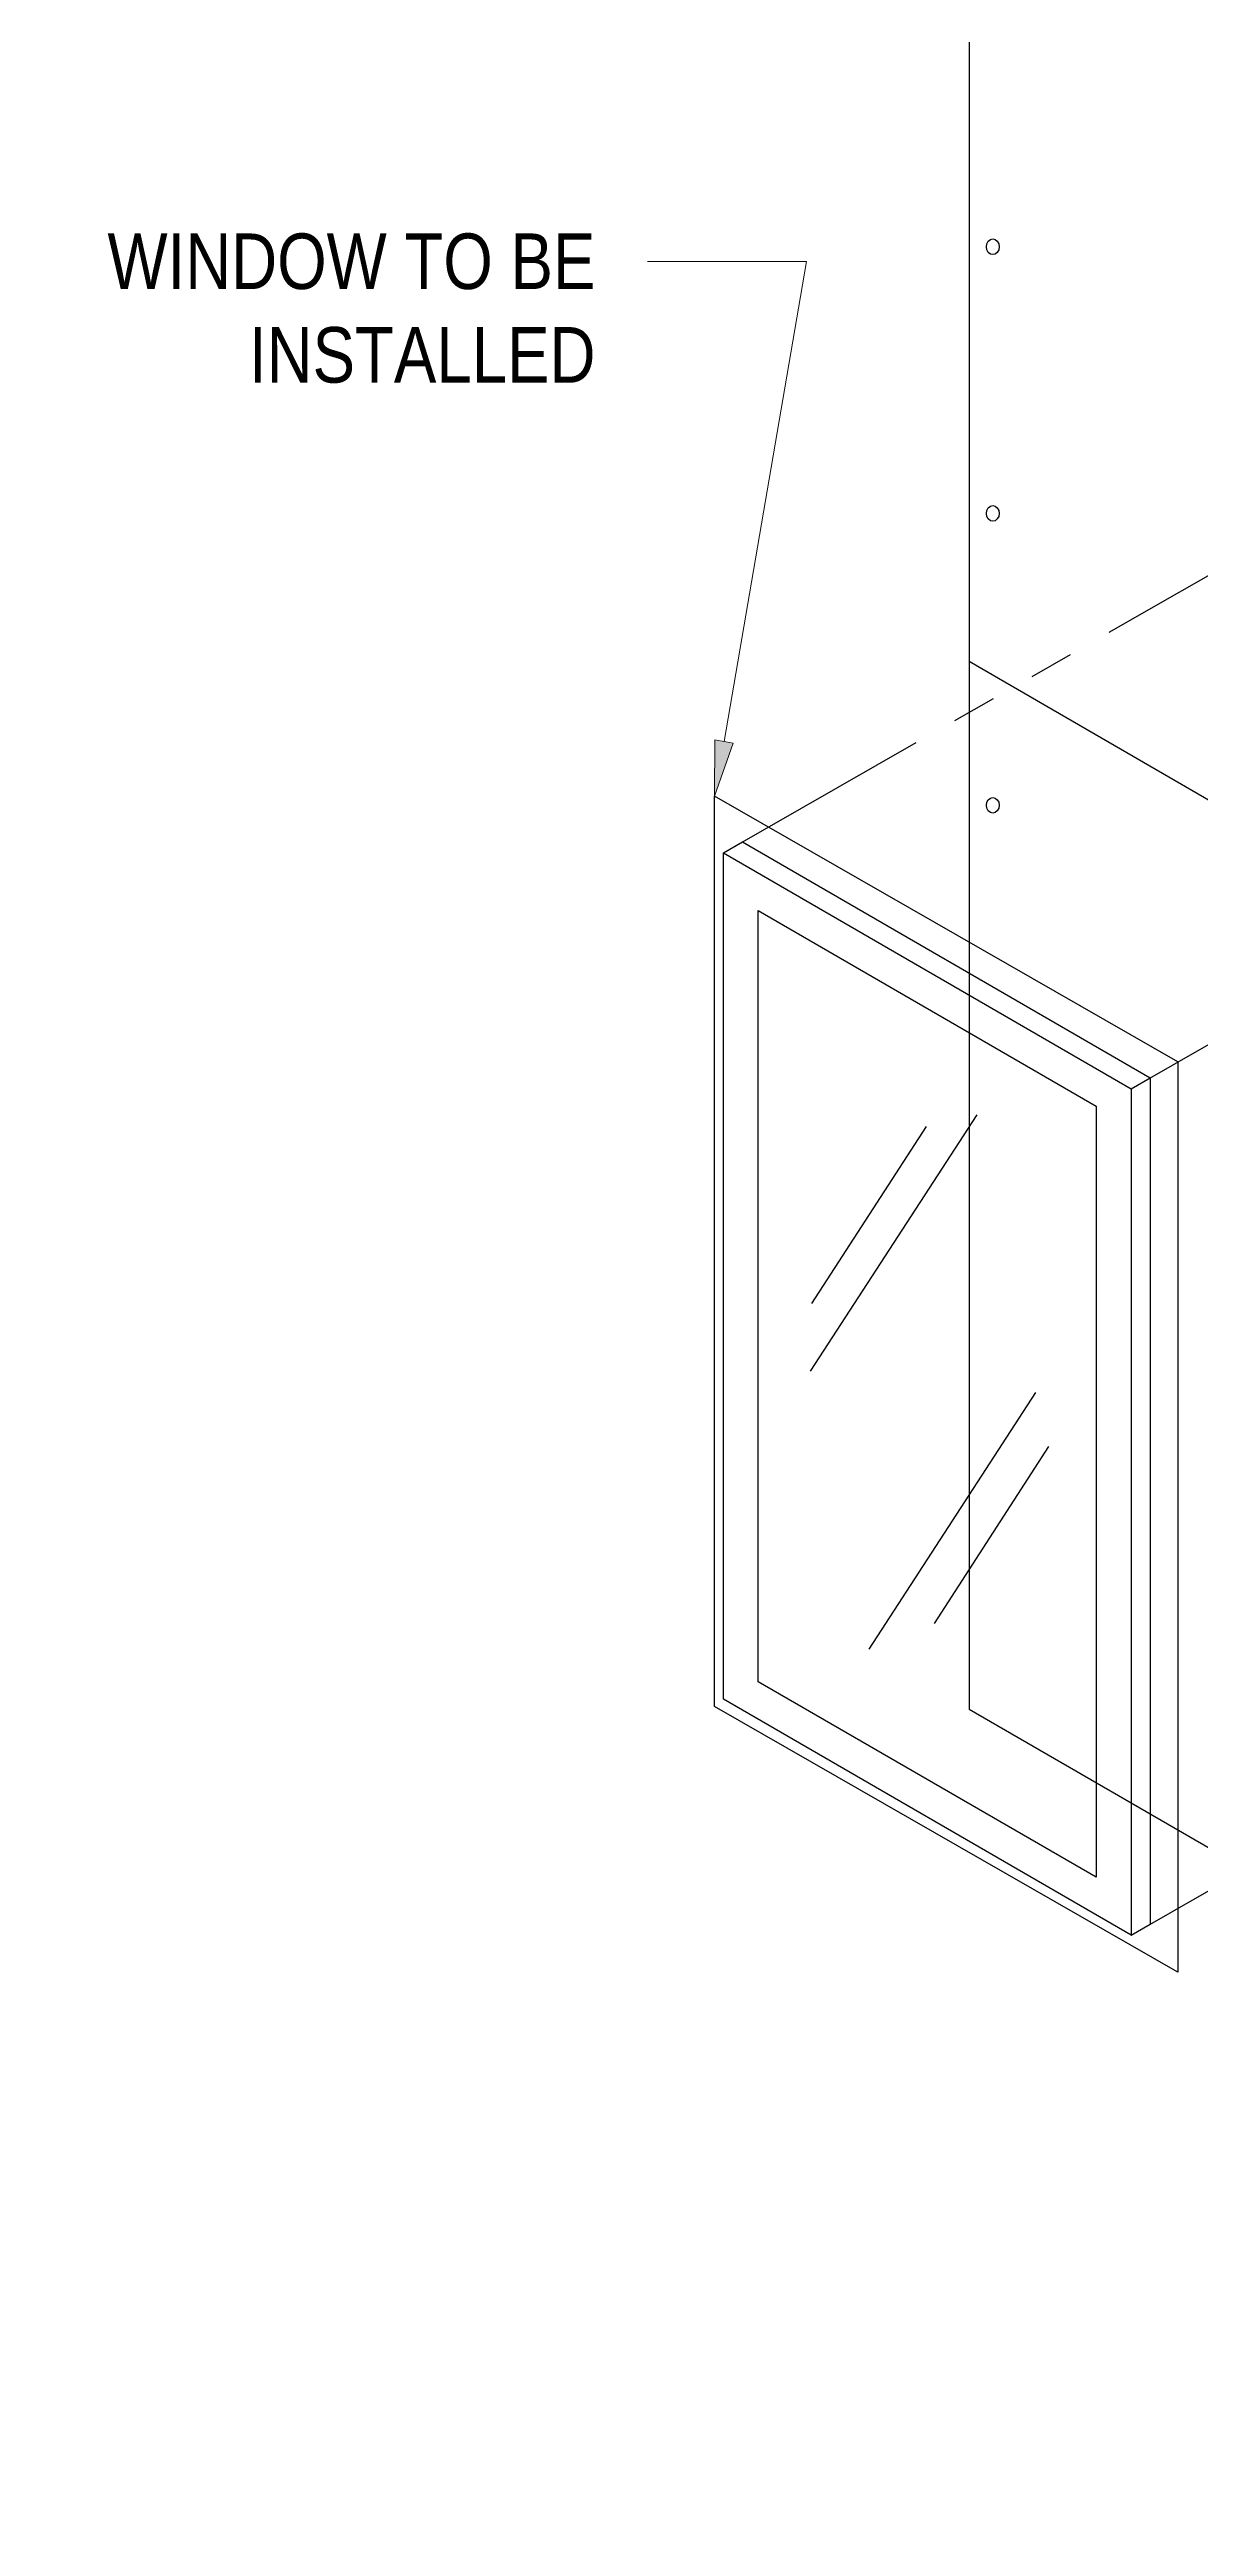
# Model space of a CAD drawing. Extents: x -1140 to 5605, y -816 to 2382.
# Drawn here: x -6 to 228, y 927 to 1428 of the extents above; entities that cross this region are included whole.
import ezdxf

# ---------------------------------------------------------------- set-up
doc = ezdxf.new("R2010")
doc.units = 0
doc.header["$MEASUREMENT"] = 0
for name, pattern in [('AI-Linetype-61', [90.027173, 45.013588, -9.002717, 9.002717, -9.002717, 9.002717, -9.002717]), ('AI-Linetype-62', [90.027173, 45.013588, -9.002717, 9.002717, -9.002717, 9.002717, -9.002717]), ('AI-Linetype-63', [90.027173, 45.013588, -9.002717, 9.002717, -9.002717, 9.002717, -9.002717])]:
    doc.linetypes.add(name, pattern=pattern)
for name, color, linetype, lineweight in [('.ATI-TEXT', 7, 'Continuous', 0), ('G-ANNO-TTLB', 7, 'Continuous', 0), ('TYVEK', 7, 'Continuous', 0), ('wall scratch', 7, 'Continuous', 0)]:
    doc.layers.add(name, color=color, linetype=linetype, lineweight=lineweight)

# ---------------------------------------------------------------- blocks, each defined once
blk = doc.blocks.new('Block_49')
at = {"layer": 'wall scratch', "color": 18, "lineweight": 25, "true_color": 0x000000}
for points in [[(181.19, 1514.92)], [(181.19, 1092.56)]]:
    blk.add_lwpolyline(points, dxfattribs=at)
blk = doc.blocks.new('Block_50')
at = {"layer": 'wall scratch', "color": 18, "lineweight": 25, "true_color": 0x000000}
for points in [[(181.19, 1092.56)], [(450.06, 936.9)]]:
    blk.add_lwpolyline(points, dxfattribs=at)
blk = doc.blocks.new('Block_52')
at = {"layer": 'wall scratch', "color": 18, "lineweight": 25, "true_color": 0x000000}
for centre in [(185.55, 1388.41), (185.55, 1334.4), (185.55, 1275.29)]:
    blk.add_ellipse(centre, major_axis=(0, 1.59), ratio=0.812499, dxfattribs=at)
blk = doc.blocks.new('Block_346')
at = {"layer": '.ATI-TEXT', "char_height": 0.2, "attachment_point": 7}
for s, insert in [('\\C18;\\c0;\\FArial Narrow|b0|i0|c1;\\H11.253398;\\W1.000000;WINDOW TO BE', (6.22, 1379.7)), ('\\C18;\\c0;\\FArial Narrow|b0|i0|c1;\\H11.253398;\\W1.000000;INSTALLED', (34.87, 1360.74))]:
    blk.add_mtext(s, dxfattribs=dict(at, insert=insert))
blk = doc.blocks.new('Block_345')
at = {"layer": '.ATI-TEXT', "true_color": 0x000000, "transparency": 33554687}
h = blk.add_hatch(color=18, dxfattribs=at)
h.dxf.hatch_style = 2
h.paths.add_polyline_path([(132.96, 1287.88), (129.2, 1277.11), (129.26, 1288.52)])
at = {"layer": '.ATI-TEXT', "color": 18, "lineweight": 0, "true_color": 0x000000}
for p, q in [((147.82, 1385.43), (115.61, 1385.43)), ((131.11, 1288.2), (147.82, 1385.43))]:
    blk.add_line(p, q, dxfattribs=at)
at = {"layer": '.ATI-TEXT'}
blk.add_lwpolyline([(132.96, 1287.88), (129.2, 1277.11), (129.26, 1288.52), (129.26, 1288.52)], close=True, dxfattribs=at)
blk.add_blockref('Block_346', (0, 0), dxfattribs=at)

msp = doc.modelspace()

# ---------------------------------------------------------------- hatches: boundary and pattern name
at = {"layer": 'G-ANNO-TTLB', "true_color": 0xff00ff, "transparency": 33554687}
h = msp.add_hatch(color=6, dxfattribs=at)
edge = h.paths.add_edge_path()
edge.add_spline(control_points=[(1815.43, -731.7), (1815.43, -731.7), (-1114.08, -731.7), (-1114.08, -731.7), (-1114.08, -731.7), (-1114.08, 1725.3), (-1114.08, 1725.3), (-1114.08, 1725.3), (1815.43, 1725.3), (1815.43, 1725.3), (1815.43, 1725.3), (1815.43, -731.7), (1815.43, -731.7)], knot_values=[0, 0, 0, 0, 1, 1, 1, 2, 2, 2, 3, 3, 3, 4, 4, 4, 4], degree=3, periodic=0)
edge = h.paths.add_edge_path()
edge.add_spline(control_points=[(-1105.08, 1716.3), (-1105.08, 1716.3), (-1105.08, -722.7), (-1105.08, -722.7), (-1105.08, -722.7), (1806.43, -722.7), (1806.43, -722.7), (1806.43, -722.7), (1806.43, 1716.3), (1806.43, 1716.3), (1806.43, 1716.3), (-1105.08, 1716.3), (-1105.08, 1716.3)], knot_values=[0, 0, 0, 0, 1, 1, 1, 2, 2, 2, 3, 3, 3, 4, 4, 4, 4], degree=3, periodic=0)
edge.add_line((-1105.08, 1716.3), (-1105.08, 1716.3))

# ---------------------------------------------------------------- linework, layer by layer
at = {"layer": 'G-ANNO-TTLB'}
for points in [[(1815.43, -731.7), (1815.43, -731.7), (-1114.08, -731.7), (-1114.08, -731.7), (-1114.08, -731.7), (-1114.08, 1725.3), (-1114.08, 1725.3), (-1114.08, 1725.3), (1815.43, 1725.3), (1815.43, 1725.3), (1815.43, 1725.3), (1815.43, -731.7), (1815.43, -731.7)], [(-1105.08, 1716.3), (-1105.08, 1716.3), (-1105.08, -722.7), (-1105.08, -722.7), (-1105.08, -722.7), (1806.43, -722.7), (1806.43, -722.7), (1806.43, -722.7), (1806.43, 1716.3), (1806.43, 1716.3), (1806.43, 1716.3), (-1105.08, 1716.3), (-1105.08, 1716.3)]]:
    msp.add_open_spline(points, degree=3, knots=[0, 0, 0, 0, 1, 1, 1, 2, 2, 2, 3, 3, 3, 4, 4, 4, 4], dxfattribs=at)
at = {"layer": 'TYVEK', "color": 247, "linetype": 'AI-Linetype-61', "lineweight": 25, "true_color": 0x7f3f4f}
msp.add_line((130.96, 1265.65), (277.15, 1349.2), dxfattribs=at)
at = {"layer": 'TYVEK', "color": 247, "linetype": 'AI-Linetype-62', "lineweight": 25, "true_color": 0x7f3f4f}
msp.add_line((213.56, 1217.86), (359.75, 1301.41), dxfattribs=at)
at = {"layer": 'TYVEK', "color": 3, "lineweight": 25, "true_color": 0x00ff00}
for p, q in [((223.03, 1223.32), (129.2, 1277.11)), ((129.2, 1092.74), (129.2, 1277.11)), ((130.96, 1265.65), (134.81, 1267.85)), ((130.96, 1265.65), (213.56, 1217.86)), ((130.96, 1094.21), (130.96, 1265.65)), ((134.81, 1267.85), (217.42, 1220.07)), ((213.56, 1217.86), (217.42, 1220.07)), ((217.42, 1220.07), (217.42, 1048.63)), ((223.03, 1223.32), (223.03, 1038.95)), ((213.56, 1217.86), (213.56, 1046.42)), ((213.56, 1046.42), (130.96, 1094.21)), ((223.03, 1038.95), (129.2, 1092.74)), ((213.56, 1046.42), (217.42, 1048.63))]:
    msp.add_line(p, q, dxfattribs=at)
at = {"layer": 'TYVEK', "color": 252, "lineweight": 25, "true_color": 0x848484}
for p, q in [((182.33, 1212.6), (148.58, 1160.64)), ((172.04, 1210.22), (148.83, 1174.38)), ((194.17, 1156.32), (160.42, 1104.36)), ((196.85, 1145.41), (173.64, 1109.56))]:
    msp.add_line(p, q, dxfattribs=at)
at = {"layer": 'TYVEK', "color": 247, "linetype": 'AI-Linetype-63', "lineweight": 25, "true_color": 0x7f3f4f}
msp.add_line((213.56, 1046.42), (359.75, 1129.97), dxfattribs=at)
at = {"layer": 'TYVEK', "color": 3, "lineweight": 25, "true_color": 0x00ff00}
msp.add_lwpolyline([(138.03, 1097.75), (138.03, 1253.94), (206.5, 1214.33), (206.5, 1058.14), (138.03, 1097.75)], dxfattribs=at)
at = {"layer": 'wall scratch', "color": 2, "lineweight": 25, "true_color": 0xffff00}
for p, q in [((180.78, 1514.57), (180.78, 1092.2)), ((180.78, 1304.45), (276.76, 1248.88)), ((180.78, 1092.2), (449.66, 936.54))]:
    msp.add_line(p, q, dxfattribs=at)

# ---------------------------------------------------------------- block references
at = {"layer": '.ATI-TEXT'}
msp.add_blockref('Block_345', (0, 0), dxfattribs=at)
at = {"layer": 'wall scratch'}
for name in ['Block_49', 'Block_52', 'Block_50']:
    msp.add_blockref(name, (0, 0), dxfattribs=at)

doc.saveas('drawing.dxf')
